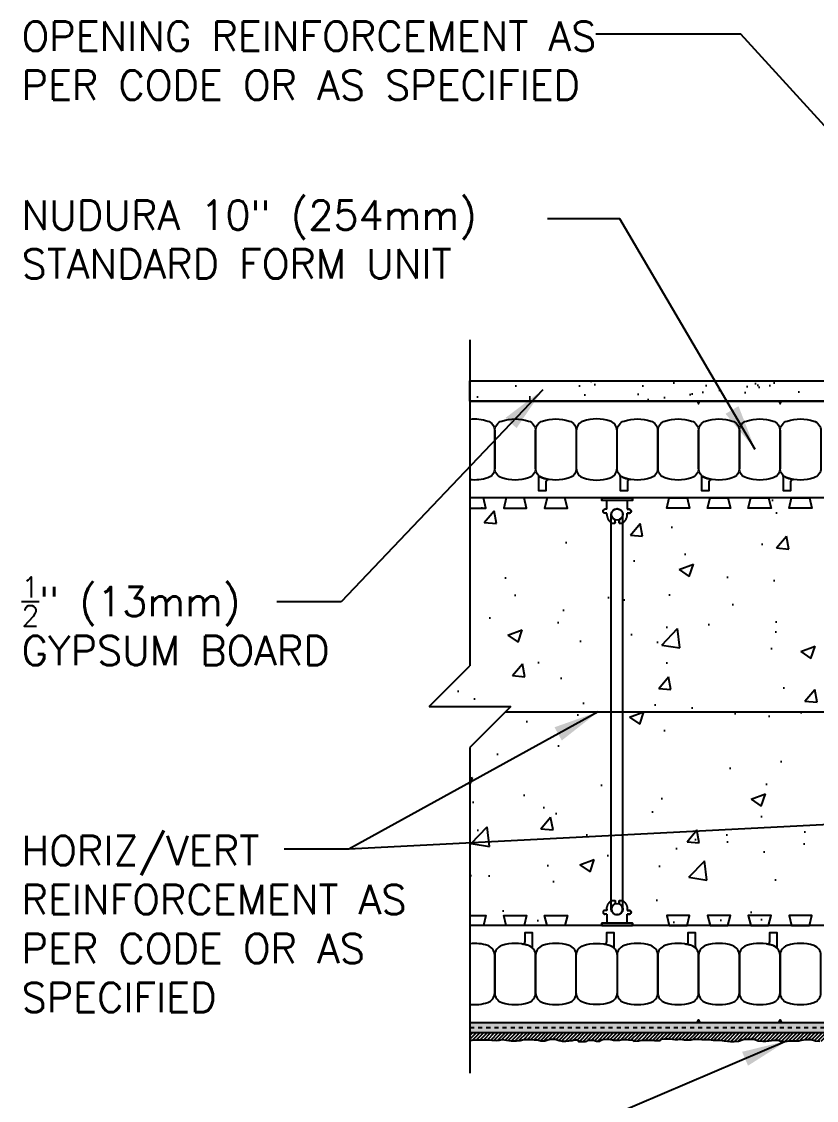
# Model space of a CAD drawing. Header units: inches. Extents: x 2946.6 to 3002.8, y 460.2 to 543.2.
# Drawn here: x 2946.62 to 2966.12, y 515.18 to 541.66 of the extents above; entities that cross this region are included whole.
import ezdxf

# ---------------------------------------------------------------- set-up
doc = ezdxf.new("R2010")
doc.units = ezdxf.units.IN
doc.header["$LTSCALE"] = 0.5
doc.header["$MEASUREMENT"] = 0
doc.linetypes.add('DASHED2', pattern=[0.375, 0.25, -0.125])
doc.layers.get('0').update_dxf_attribs({"linetype": 'CONTINUOUS'})
for name, color, linetype in [('HATCH', 12, 'CONTINUOUS'), ('line25', 2, 'CONTINUOUS'), ('LINE50', 5, 'CONTINUOUS'), ('LINE65', 3, 'CONTINUOUS'), ('LINE9', 9, 'CONTINUOUS'), ('TEXT', 4, 'CONTINUOUS')]:
    doc.layers.add(name, color=color, linetype=linetype)
doc.styles.add('DIM', font='romans.shx', dxfattribs={"width": 0.7})
doc.styles.get("Standard").update_dxf_attribs({"font": 'romans.shx'})
doc.dimstyles.new('ext_12', dxfattribs={"dimscale": 12, "dimtxt": 0.09375, "dimasz": 0.09375, "dimexe": 0.09375, "dimexo": 0.0625, "dimgap": 0.0625, "dimtad": 1, "dimdec": 1, "dimzin": 3, "dimdsep": 46, "dimlunit": 4, "dimtxsty": 'DIM', "dimcen": 0.09, "dimdle": 0.09375, "dimclrt": 4, "dimadec": 0, "dimazin": 0, "dimtfac": 1, "dimtdec": 1, "dimtmove": 2, "dimatfit": 3, "dimfxl": 0, "dimfrac": 2, "dimtolj": 1, "dimtzin": 0, "dimarcsym": 0})

# ---------------------------------------------------------------- blocks, each defined once
blk = doc.blocks.new('Connector')
blk.add_point((0.271, 0))
at = {"layer": 'LINE9'}
for p, q in [((0, 0.375), (0, -0.375)), ((0.062, -0.375), (0.062, 0.375)), ((0.281, 0.25), (0.062, 0.25))]:
    blk.add_line(p, q, dxfattribs=at)
for points, weights in [([(0.007, 0.375), (0.004, 0.375), (0, 0.375)], [1, 0.972587069138, 0.950305488115]), ([(0.327, 0.343), (0.308, 0.343), (0.281, 0.317), (0.281, 0.297)], [1, 0.85355339, 0.85355339, 1]), ([(0.328, 0.343), (0.327, 0.343), (0.327, 0.343)], [1, 0.70710678, 1]), ([(0.375, 0.297), (0.375, 0.317), (0.348, 0.343), (0.329, 0.343)], [1, 0.85355339, 0.85355339, 1]), ([(0.406, 0.25), (0.546, 0.25), (0.619, 0.131)], [0.958404415409, 0.794674173519, 0.864651571113]), ([(0.619, 0.052), (0.612, 0.049), (0.604, 0.049)], [0.83615024178, 0.892081430621, 1]), ([(0.619, -0.131), (0.546, -0.25), (0.406, -0.25)], [0.864651574428, 0.794674169686, 0.958404415195]), ([(0.604, -0.049), (0.612, -0.049), (0.619, -0.052)], [1, 0.89208144177, 0.836150253337]), ([(0, -0.375), (0.004, -0.375), (0.007, -0.375)], [0.950305488115, 0.972587069138, 1]), ([(0.281, -0.297), (0.281, -0.317), (0.308, -0.343), (0.327, -0.343)], [1, 0.85355339, 0.85355339, 1]), ([(0.327, -0.343), (0.281, -0.343), (0.281, -0.297)], [1, 0.70710678, 1]), ([(0.329, -0.343), (0.348, -0.343), (0.375, -0.317), (0.375, -0.297)], [1, 0.85355339, 0.85355339, 1]), ([(0.375, -0.297), (0.375, -0.343), (0.329, -0.343)], [1, 0.70710678, 1])]:
    blk.add_rational_spline(points, weights, degree=2, dxfattribs=at)
for points, degree in [([(0, 0.375), (0.002, 0.375), (0.005, 0.375), (0.007, 0.375)], 3), ([(0.007, 0.375), (0.021, 0.375), (0.051, 0.375), (0.062, 0.375), (0.062, 0.375)], 3), ([(0.281, 0.25), (0.281, 0.297)], 1), ([(0.327, 0.343), (0.327, 0.343), (0.328, 0.343), (0.328, 0.343)], 3), ([(0.328, 0.343), (0.329, 0.343), (0.329, 0.343), (0.329, 0.343)], 3), ([(0.375, 0.25), (0.375, 0.297)], 1), ([(0.406, 0.25), (0.375, 0.25)], 1), ([(0.406, 0.25), (0.406, 0.25)], 1), ([(0.406, 0.25), (0.406, 0.25)], 1), ([(0.406, 0.25), (0.406, 0.25)], 1), ([(0.406, 0.25), (0.406, 0.25)], 1), ([(0.406, 0.25), (0.406, 0.25)], 1), ([(0.406, 0.25), (0.406, 0.25)], 1), ([(0.406, 0.25), (0.406, 0.25)], 1), ([(0.406, 0.25), (0.406, 0.25)], 1), ([(0.406, 0.25), (0.406, 0.25)], 1), ([(0.406, 0.25), (0.406, 0.25)], 1), ([(0.406, 0.25), (0.406, 0.25)], 1), ([(0.406, 0.25), (0.406, 0.25)], 1), ([(0.406, 0.25), (0.406, 0.25)], 1), ([(0.406, 0.25), (0.406, 0.25)], 1), ([(0.406, 0.25), (0.406, 0.25)], 1), ([(0.406, 0.25), (0.406, 0.25)], 1), ([(0.406, 0.25), (0.406, 0.25)], 1), ([(0.406, 0.25), (0.406, 0.25)], 1), ([(0.406, 0.25), (0.406, 0.25)], 1), ([(0.406, 0.25), (0.406, 0.25)], 1), ([(0.406, 0.25), (0.406, 0.25)], 1), ([(0.406, 0.25), (0.406, 0.25)], 1), ([(0.406, 0.25), (0.406, 0.25)], 1), ([(0.406, 0.25), (0.406, 0.25)], 1), ([(0.604, 0.049), (0.532, 0.049)], 1), ([(0.532, 0.049), (0.532, 0.049)], 1), ([(0.532, 0.049), (0.532, 0.049)], 1), ([(0.532, 0.049), (0.532, 0.049)], 1), ([(0.532, 0.049), (0.532, 0.049)], 1), ([(0.532, 0.049), (0.532, 0.049)], 1), ([(0.532, 0.049), (0.532, 0.049)], 1), ([(0.532, 0.049), (0.532, 0.049)], 1), ([(0.532, 0.049), (0.532, 0.049)], 1), ([(0.532, 0.049), (0.532, 0.049)], 1), ([(0.532, 0.049), (0.532, 0.049)], 1), ([(0.604, 0.049), (0.609, 0.049), (0.614, 0.05), (0.619, 0.052)], 3), ([(0.604, 0.049), (0.604, 0.049)], 1), ([(0.604, 0.049), (0.604, 0.049)], 1), ([(0.604, 0.049), (0.604, 0.049)], 1), ([(0.604, 0.049), (0.604, 0.049)], 1), ([(0.619, 0.131), (0.619, 0.052)], 1), ([(0.619, 0.131), (0.619, 0.131)], 1), ([(0.619, 0.131), (0.619, 0.131)], 1), ([(0.619, 0.131), (0.619, 0.131)], 1), ([(0.619, 0.131), (0.619, 0.131)], 1), ([(0.062, -0.25), (0.281, -0.25)], 1), ([(0.281, -0.297), (0.281, -0.25)], 1), ([(0.281, -0.25), (0.281, -0.297)], 1), ([(0.375, -0.25), (0.375, -0.297)], 1), ([(0.375, -0.297), (0.375, -0.25)], 1), ([(0.406, -0.25), (0.375, -0.25)], 1), ([(0.406, -0.25), (0.406, -0.25)], 1), ([(0.406, -0.25), (0.406, -0.25)], 1), ([(0.406, -0.25), (0.406, -0.25)], 1), ([(0.406, -0.25), (0.406, -0.25)], 1), ([(0.406, -0.25), (0.406, -0.25)], 1), ([(0.406, -0.25), (0.406, -0.25)], 1), ([(0.406, -0.25), (0.406, -0.25)], 1), ([(0.406, -0.25), (0.406, -0.25)], 1), ([(0.406, -0.25), (0.406, -0.25)], 1), ([(0.406, -0.25), (0.406, -0.25)], 1), ([(0.406, -0.25), (0.406, -0.25)], 1), ([(0.532, -0.049), (0.604, -0.049)], 1), ([(0.604, -0.049), (0.58, -0.049), (0.556, -0.049), (0.532, -0.049)], 3), ([(0.532, -0.049), (0.532, -0.049)], 1), ([(0.532, -0.049), (0.532, -0.049)], 1), ([(0.532, -0.049), (0.532, -0.049)], 1), ([(0.532, -0.049), (0.532, -0.049)], 1), ([(0.619, -0.052), (0.614, -0.05), (0.609, -0.049), (0.604, -0.049)], 3), ([(0.604, -0.049), (0.604, -0.049)], 1), ([(0.604, -0.049), (0.604, -0.049)], 1), ([(0.604, -0.049), (0.604, -0.049)], 1), ([(0.604, -0.049), (0.604, -0.049)], 1), ([(0.604, -0.049), (0.604, -0.049)], 1), ([(0.604, -0.049), (0.604, -0.049)], 1), ([(0.604, -0.049), (0.604, -0.049)], 1), ([(0.604, -0.049), (0.604, -0.049)], 1), ([(0.619, -0.052), (0.619, -0.131)], 1), ([(0.619, -0.131), (0.619, -0.131)], 1), ([(0.619, -0.131), (0.619, -0.131)], 1), ([(0.619, -0.131), (0.619, -0.131)], 1), ([(0.619, -0.131), (0.619, -0.131)], 1), ([(0.007, -0.375), (0.005, -0.375), (0.002, -0.375), (0, -0.375)], 3), ([(0.062, -0.375), (0.062, -0.375), (0.051, -0.375), (0.021, -0.375), (0.007, -0.375)], 3), ([(0.328, -0.343), (0.328, -0.343), (0.327, -0.343), (0.327, -0.343)], 3), ([(0.329, -0.343), (0.329, -0.343), (0.329, -0.343), (0.328, -0.343)], 3)]:
    blk.add_open_spline(points, degree=degree, dxfattribs=at)
for points, weights, knots in [([(0.062, 0.375), (0.062, 0.375), (0.046, 0.375), (0.03, 0.375), (0.007, 0.375)], [0.868718858569, 0.861102746415, 1, 0.861102734288, 0.868718859898], [0, 0, 0, 0.5, 0.5, 1, 1, 1]), ([(0.532, 0.049), (0.472, 0.203), (0.333, 0.113), (0.157, 0), (0.333, -0.113), (0.472, -0.203), (0.532, -0.049)], [0.899508922286, 0.599718215298, 1, 0.54226024, 1, 0.599718224335, 0.899508908749], [0, 0, 0, 0.318112, 0.318112, 0.681888, 0.681888, 1, 1, 1]), ([(0.007, -0.375), (0.03, -0.375), (0.046, -0.375), (0.062, -0.375), (0.062, -0.375)], [0.868718859319, 0.861102739573, 1, 0.861102742958, 0.868718858948], [0, 0, 0, 0.5, 0.5, 1, 1, 1])]:
    blk.add_rational_spline(points, weights, degree=2, knots=knots, dxfattribs=at)

msp = doc.modelspace()

# ---------------------------------------------------------------- hatches: boundary and pattern name
at = {"layer": 'HATCH'}
h = msp.add_hatch(dxfattribs=at)
h.set_pattern_fill('AR-SAND', color=256, scale=0.5)
h.set_pattern_definition([(37.5, (78.32865, 45.29554), (-0.03149668, 0.96341188), [0, -0.76, 0, -0.85, 0, -0.8125]), (7.5, (78.3287, 45.2955), (0.88488835, 1.41107303), [0, -0.41, 0, -0.685, 0, -0.2625]), (327.5, (77.71365, 45.29554), (1.55707093, 0.00282953), [0, -0.25, 0, -0.9, 0, -1.175]), (317.5, (77.7137, 45.2955), (1.5030633, 0.4388378), [0, -0.125, 0, -0.59, 0, -0.675])])
h.paths.add_polyline_path([(2981.378, 532.849), (2957.618, 532.849), (2957.618, 532.349), (2981.378, 532.349)])
h.paths.add_polyline_path([(2981.878, 532.849), (2981.378, 532.849), (2981.378, 532.349), (2981.378, 528.859), (2981.378, 523.974), (2981.878, 523.974)])
h = msp.add_hatch(dxfattribs=at)
h.set_pattern_fill('AR-CONC', color=256, scale=0.5)
h.set_pattern_definition([(50, (0, 0), (3.586301, -0.3137607), [0.375, -4.125]), (355, (0, 0), (-0.6937567, 3.7609607), [0.3, -3.3]), (100.45144, (0.299, -0.026), (2.8925442, 3.4472), [0.318701, -3.5057106]), (46.1842, (0, 1), (5.3362067, -0.8275964), [0.5625, -6.1875]), (96.63564, (0.4447, 0.931), (4.67331, 4.870593), [0.478052, -5.258569]), (351.18416, (0, 1), (4.67331, 4.870593), [0.45, -4.95]), (21, (0.5, 0.75), (2.9845353, -2.0130945), [0.375, -4.125]), (326, (0.5, 0.75), (1.2165767, 3.6257502), [0.3, -3.3]), (71.45144, (0.7487, 0.5822), (4.201112, 1.6126558), [0.318701, -3.5057106]), (37.5, (0, 0), (0.0607993, 1.66446927), [0, -3.26, 0, -3.35, 0, -3.3125]), (7.5, (0, 0), (1.3153477, 1.9720586), [0, -1.91, 0, -3.185, 0, -1.2625]), (327.5, (-1.115, 0), (2.6691122, -0.11277436), [0, -1.25, 0, -3.9, 0, -5.175]), (317.5, (-1.615, 0), (2.9159308, 0.500525), [0, -1.625, 0, -2.59, 0, -3.675])])
h.paths.add_polyline_path([(2957.618, 529.974), (2960.852, 529.974), (2961.086, 529.361), (2961.086, 520.087), (2960.852, 519.474), (2957.618, 519.474), (2957.618, 523.849), (2958.618, 524.849), (2956.618, 524.849), (2957.618, 525.849)])
h.paths.add_polyline_path([(2961.602, 529.974), (2968.852, 529.974), (2969.086, 529.361), (2969.086, 520.087), (2968.852, 519.474), (2961.602, 519.474), (2961.368, 520.087), (2961.368, 529.361)])
h.paths.add_polyline_path([(2969.602, 529.974), (2976.852, 529.974), (2977.086, 529.361), (2977.086, 520.087), (2976.852, 519.474), (2969.602, 519.474), (2969.368, 520.087), (2969.368, 529.361)])
h.paths.add_polyline_path([(2977.602, 529.974), (2979.727, 529.974), (2979.727, 519.474), (2977.602, 519.474), (2977.368, 520.087), (2977.368, 529.361)])
h = msp.add_hatch(dxfattribs=at)
h.set_pattern_fill('AR-SAND', color=256, scale=0.05)
h.set_pattern_definition([(37.5, (294.778974, 17.7884), (-0.003149668, 0.0963411885), [0, -0.076, 0, -0.085, 0, -0.08125]), (7.5, (294.77897, 17.7884), (0.088488835, 0.141107303), [0, -0.041, 0, -0.0685, 0, -0.02625]), (327.5, (294.717474, 17.7884), (0.155707093, 0.0002829527), [0, -0.025, 0, -0.09, 0, -0.1175]), (317.5, (294.71747, 17.7884), (0.15030633, 0.043883778), [0, -0.0125, 0, -0.059, 0, -0.0675])])
h.paths.add_polyline_path([(2980.847, 517.099), (2976.751, 517.099), (2976.751, 516.974), (2980.847, 516.974)])
h.paths.add_polyline_path([(2981.097, 515.124), (2980.847, 515.124), (2980.847, 519.974), (2981.097, 519.974)])
h.paths.add_polyline_path([(2976.751, 515.374), (2981.097, 515.374), (2981.097, 515.124), (2976.751, 515.124)])
h.paths.add_polyline_path([(2976.501, 516.849), (2976.751, 516.849), (2976.751, 515.124), (2976.501, 515.124)])
h.paths.add_polyline_path([(2957.618, 517.099), (2976.751, 517.099), (2976.751, 516.849), (2957.618, 516.849)])
h.paths.add_polyline_path([(2980.847, 515.374), (2981.097, 515.374), (2981.097, 515.124), (2980.847, 515.124)], flags=16)
h = msp.add_hatch(dxfattribs=at)
h.set_pattern_fill('ANSI31', color=256, scale=0.5)
h.set_pattern_definition([(45, (78.32865, 41.29554), (-0.0441941738, 0.0441941738), [])])
h.paths.add_polyline_path([(2957.618, 516.663), (2957.672, 516.666), (2957.755, 516.673), (2958.097, 516.673), (2958.158, 516.659), (2958.273, 516.655), (2958.345, 516.666), (2958.406, 516.677), (2958.511, 516.659), (2958.626, 516.645), (2958.759, 516.645), (2958.846, 516.655), (2958.943, 516.677), (2959.036, 516.681), (2959.141, 516.681), (2959.195, 516.673), (2959.278, 516.67), (2959.357, 516.648), (2959.458, 516.645), (2959.526, 516.67), (2959.609, 516.688), (2959.708, 516.691), (2959.805, 516.655), (2959.881, 516.641), (2959.971, 516.641), (2960.025, 516.644), (2960.043, 516.644), (2960.122, 516.652), (2960.147, 516.666), (2960.154, 516.67), (2960.23, 516.67), (2960.273, 516.655), (2960.28, 516.634), (2960.323, 516.63), (2960.377, 516.634), (2960.449, 516.634), (2960.485, 516.637), (2960.493, 516.648), (2960.503, 516.655), (2960.521, 516.666), (2960.651, 516.666), (2960.72, 516.641), (2960.806, 516.641), (2960.824, 516.655), (2960.853, 516.67), (2960.878, 516.68), (2960.968, 516.688), (2961.029, 516.691), (2961.065, 516.68), (2961.09, 516.677), (2961.137, 516.666), (2961.195, 516.666), (2961.296, 516.662), (2961.324, 516.67), (2961.371, 516.68), (2961.389, 516.68), (2961.508, 516.67), (2961.602, 516.666), (2961.64, 516.641), (2961.758, 516.644), (2961.838, 516.666), (2961.928, 516.666), (2962.007, 516.662), (2962.101, 516.662), (2962.147, 516.652), (2962.281, 516.655), (2962.324, 516.688), (2962.389, 516.698), (2962.515, 516.698), (2962.583, 516.688), (2962.641, 516.68), (2962.716, 516.68), (2962.795, 516.691), (2962.871, 516.67), (2963.047, 516.67), (2963.112, 516.691), (2963.231, 516.691), (2963.307, 516.677), (2963.479, 516.677), (2963.535, 516.673), (2963.586, 516.662), (2963.755, 516.659), (2963.856, 516.648), (2964.007, 516.634), (2964.097, 516.634), (2964.205, 516.637), (2964.342, 516.688), (2964.425, 516.691), (2964.594, 516.688), (2964.691, 516.644), (2964.806, 516.637), (2964.878, 516.637), (2964.947, 516.648), (2965.015, 516.655), (2965.083, 516.659), (2965.191, 516.662), (2965.249, 516.63), (2965.339, 516.63), (2965.46, 516.648), (2965.687, 516.648), (2965.741, 516.666), (2965.864, 516.677), (2965.993, 516.68), (2966.098, 516.644), (2966.202, 516.637), (2966.343, 516.644), (2966.379, 516.659), (2966.422, 516.67), (2966.501, 516.673), (2966.598, 516.673), (2966.71, 516.666), (2966.814, 516.666), (2966.868, 516.677), (2966.922, 516.695), (2966.991, 516.698), (2967.077, 516.695), (2967.192, 516.695), (2967.207, 516.652), (2967.279, 516.644), (2967.354, 516.644), (2967.394, 516.662), (2967.433, 516.68), (2967.491, 516.684), (2967.621, 516.684), (2967.707, 516.68), (2967.79, 516.677), (2967.814, 516.655), (2967.897, 516.644), (2968.113, 516.644), (2968.145, 516.652), (2968.188, 516.659), (2968.246, 516.659), (2968.358, 516.67), (2968.39, 516.634), (2968.44, 516.626), (2968.505, 516.63), (2968.52, 516.655), (2968.559, 516.673), (2968.656, 516.677), (2968.79, 516.666), (2968.822, 516.666), (2968.89, 516.652), (2968.937, 516.634), (2969.085, 516.634), (2969.117, 516.648), (2969.211, 516.662), (2969.384, 516.666), (2969.517, 516.666), (2969.607, 516.659), (2969.776, 516.724), (2969.855, 516.709), (2970.043, 516.673), (2970.172, 516.626), (2970.295, 516.587), (2970.431, 516.58), (2970.511, 516.605), (2970.622, 516.626), (2970.74, 516.652), (2970.974, 516.641), (2971.147, 516.655), (2971.197, 516.691), (2971.37, 516.691), (2971.601, 516.695), (2971.601, 516.645), (2971.712, 516.637), (2971.835, 516.637), (2971.91, 516.67), (2971.989, 516.681), (2972.126, 516.681), (2972.187, 516.663), (2972.259, 516.67), (2972.439, 516.684), (2972.558, 516.645), (2972.684, 516.645), (2972.817, 516.659), (2972.875, 516.699), (2973.013, 516.691), (2973.172, 516.677), (2973.229, 516.634), (2973.37, 516.598), (2973.539, 516.609), (2973.629, 516.634), (2973.715, 516.648), (2973.83, 516.652), (2973.91, 516.652), (2973.992, 516.67), (2974.036, 516.688), (2974.147, 516.684), (2974.259, 516.652), (2974.37, 516.645), (2974.445, 516.626), (2974.517, 516.68), (2974.603, 516.688), (2974.733, 516.67), (2974.819, 516.637), (2974.931, 516.626), (2975.035, 516.673), (2975.096, 516.691), (2975.233, 516.688), (2975.32, 516.67), (2975.359, 516.619), (2975.46, 516.619), (2975.536, 516.626), (2975.694, 516.612), (2975.762, 516.652), (2975.924, 516.652), (2975.982, 516.684), (2976.194, 516.698), (2976.245, 516.684), (2976.338, 516.68), (2976.338, 516.612), (2976.306, 516.601), (2976.292, 516.587), (2976.299, 516.536), (2976.31, 516.482), (2976.346, 516.385), (2976.364, 516.367), (2976.324, 516.27), (2976.299, 516.23), (2976.277, 516.148), (2976.284, 516.083), (2976.271, 515.945), (2976.271, 515.894), (2976.278, 515.826), (2976.289, 515.757), (2976.321, 515.732), (2976.332, 515.689), (2976.34, 515.635), (2976.321, 515.588), (2976.3, 515.559), (2976.296, 515.52), (2976.314, 515.473), (2976.304, 515.397), (2976.278, 515.322), (2976.271, 515.264), (2976.293, 515.174), (2976.314, 515.16), (2976.304, 515.088), (2976.257, 515.027), (2976.271, 514.958), (2976.304, 514.955), (2976.386, 514.965), (2976.458, 514.926), (2976.548, 514.919), (2976.624, 514.947), (2976.721, 514.951), (2976.746, 514.951), (2976.854, 514.897), (2976.934, 514.926), (2977.042, 514.944), (2977.247, 514.922), (2977.276, 514.886), (2977.362, 514.886), (2977.452, 514.901), (2977.513, 514.926), (2977.546, 514.929), (2977.632, 514.933), (2977.708, 514.926), (2977.894, 514.9), (2977.973, 514.94), (2978.106, 514.947), (2978.153, 514.911), (2978.34, 514.918), (2978.538, 514.947), (2978.592, 514.947), (2978.7, 514.915), (2978.819, 514.893), (2978.981, 514.908), (2979.067, 514.915), (2979.193, 514.936), (2979.337, 514.94), (2979.438, 514.908), (2979.586, 514.904), (2979.744, 514.926), (2979.82, 514.958), (2979.946, 514.965), (2980.036, 514.951), (2980.155, 514.951), (2980.212, 514.933), (2980.353, 514.94), (2980.471, 514.983), (2980.528, 514.943), (2980.683, 514.904), (2980.856, 514.922), (2980.932, 514.943), (2981.072, 514.94), (2981.097, 514.952), (2981.132, 514.958), (2981.232, 514.954), (2981.312, 514.972), (2981.301, 515.163), (2981.261, 515.242), (2981.236, 515.314), (2981.276, 515.386), (2981.308, 515.437), (2981.315, 515.512), (2981.279, 515.588), (2981.272, 515.638), (2981.268, 515.732), (2981.283, 515.793), (2981.29, 515.833), (2981.333, 515.986), (2981.304, 516.065), (2981.265, 516.158), (2981.261, 516.27), (2981.265, 516.346), (2981.308, 516.421), (2981.326, 516.486), (2981.308, 516.594), (2981.279, 516.666), (2981.243, 516.763), (2981.265, 516.871), (2981.265, 516.932), (2981.308, 517.012), (2981.326, 517.084), (2981.286, 517.148), (2981.279, 517.202), (2981.279, 517.289), (2981.304, 517.357), (2981.308, 517.4), (2981.294, 517.465), (2981.272, 517.501), (2981.232, 517.559), (2981.247, 517.658), (2981.272, 517.704), (2981.297, 517.776), (2981.308, 517.877), (2981.301, 517.989), (2981.265, 518.018), (2981.261, 518.075), (2981.258, 518.154), (2981.294, 518.176), (2981.341, 518.219), (2981.344, 518.32), (2981.294, 518.381), (2981.265, 518.417), (2981.24, 518.486), (2981.24, 518.525), (2981.236, 518.572), (2981.204, 518.597), (2981.182, 518.619), (2981.157, 518.644), (2981.125, 518.676), (2981.105, 518.701), (2981.101, 518.707), (2981.097, 518.718), (2981.097, 515.124), (2976.501, 515.124), (2976.501, 516.849), (2957.618, 516.849)])

# ---------------------------------------------------------------- linework, layer by layer
at = {"layer": 'line25'}
for p, q in [((2979.727, 529.974), (2957.618, 529.974)), ((2980.847, 519.474), (2957.618, 519.474))]:
    msp.add_line(p, q, dxfattribs=at)
for points in [[(2957.618, 529.724), (2958.008, 529.724), (2957.946, 529.974), (2957.618, 529.974)], [(2957.618, 519.724), (2958.008, 519.724), (2957.946, 519.474), (2957.618, 519.474)]]:
    msp.add_lwpolyline(points, dxfattribs=at)
for points in [[(2958.508, 529.974), (2958.446, 529.724), (2959.008, 529.724), (2958.946, 529.974)], [(2959.508, 529.974), (2959.446, 529.724), (2960.008, 529.724), (2959.946, 529.974)], [(2962.946, 529.974), (2963.008, 529.724), (2962.446, 529.724), (2962.508, 529.974)], [(2963.946, 529.974), (2964.008, 529.724), (2963.446, 529.724), (2963.508, 529.974)], [(2964.946, 529.974), (2965.008, 529.724), (2964.446, 529.724), (2964.508, 529.974)], [(2965.946, 529.974), (2966.008, 529.724), (2965.446, 529.724), (2965.508, 529.974)], [(2958.508, 519.474), (2958.446, 519.724), (2959.008, 519.724), (2958.946, 519.474)], [(2959.508, 519.474), (2959.446, 519.724), (2960.008, 519.724), (2959.946, 519.474)], [(2962.946, 519.474), (2963.008, 519.724), (2962.446, 519.724), (2962.508, 519.474)], [(2963.946, 519.474), (2964.008, 519.724), (2963.446, 519.724), (2963.508, 519.474)], [(2964.946, 519.474), (2965.008, 519.724), (2964.446, 519.724), (2964.508, 519.474)], [(2965.946, 519.474), (2966.008, 519.724), (2965.446, 519.724), (2965.508, 519.474)]]:
    msp.add_lwpolyline(points, close=True, dxfattribs=at)
at = {"layer": 'LINE50'}
for p, q in [((2957.618, 532.349), (2979.727, 532.349)), ((2957.618, 517.099), (2980.847, 517.099))]:
    msp.add_line(p, q, dxfattribs=at)
at = {"layer": 'LINE50', "linetype": 'DASHED2', "ltscale": 0.5}
msp.add_line((2957.618, 516.974), (2976.564, 516.974), dxfattribs=at)
at = {"layer": 'LINE65', "flags": 128}
msp.add_lwpolyline([(2958.493, 524.724), (2978.227, 524.724)], dxfattribs=at)
at = {"layer": 'LINE9'}
for p, q in [((2957.618, 533.849), (2957.618, 525.849)), ((2957.618, 532.849), (2981.878, 532.849)), ((2961.086, 519.88), (2961.086, 529.568)), ((2961.368, 519.88), (2961.368, 529.568)), ((2956.618, 524.849), (2957.618, 525.849)), ((2956.618, 524.849), (2958.618, 524.849)), ((2958.618, 524.849), (2957.618, 523.849)), ((2957.618, 523.849), (2957.618, 515.849)), ((2957.618, 516.849), (2976.501, 516.849))]:
    msp.add_line(p, q, dxfattribs=at)
for points in [[(2957.618, 532.849), (2981.378, 532.849), (2981.378, 532.349), (2957.618, 532.349)], [(2963.196, 532.349), (2963.227, 532.284), (2963.258, 532.349)], [(2965.196, 532.349), (2965.227, 532.284), (2965.258, 532.349)], [(2963.196, 517.099), (2963.227, 517.163), (2963.258, 517.099)], [(2965.196, 517.099), (2965.227, 517.163), (2965.258, 517.099)]]:
    msp.add_lwpolyline(points, close=True, dxfattribs=at)
for points in [[(2957.618, 531.906, -0.104348), (2958.054, 531.86, -0.325305), (2958.227, 531.622), (2958.227, 530.701, -0.325305), (2958.054, 530.463, -0.104348), (2957.618, 530.417, -0.104348)], [(2957.618, 517.542, 0.104348), (2958.054, 517.588, 0.325305), (2958.227, 517.826), (2958.227, 518.747, 0.325305), (2958.054, 518.985, 0.104348), (2957.618, 519.031, 0.104348)]]:
    msp.add_lwpolyline(points, format="xyb", dxfattribs=at)
for points in [[(2959.054, 530.463, -0.157671), (2958.4, 530.463, -0.325305), (2958.227, 530.701), (2958.227, 531.622, -0.325305), (2958.4, 531.86, -0.157671), (2959.054, 531.86, -0.325305), (2959.227, 531.622), (2959.227, 530.701, -0.325305)], [(2960.054, 530.463, -0.157671), (2959.4, 530.463, -0.325305), (2959.227, 530.701), (2959.227, 531.622, -0.325305), (2959.4, 531.86, -0.157671), (2960.054, 531.86, -0.325305), (2960.227, 531.622), (2960.227, 530.701, -0.325305)], [(2960.4, 530.463, 0.157671), (2961.054, 530.463, 0.325305), (2961.227, 530.701), (2961.227, 531.622, 0.325305), (2961.054, 531.86, 0.157671), (2960.4, 531.86, 0.325305), (2960.227, 531.622), (2960.227, 530.701, 0.325305)], [(2962.054, 530.463, -0.157671), (2961.4, 530.463, -0.325305), (2961.227, 530.701), (2961.227, 531.622, -0.325305), (2961.4, 531.86, -0.157671), (2962.054, 531.86, -0.325305), (2962.227, 531.622), (2962.227, 530.701, -0.325305)], [(2963.054, 530.463, -0.157671), (2962.4, 530.463, -0.325305), (2962.227, 530.701), (2962.227, 531.622, -0.325305), (2962.4, 531.86, -0.157671), (2963.054, 531.86, -0.325305), (2963.227, 531.622), (2963.227, 530.701, -0.325305)], [(2964.054, 530.463, -0.157671), (2963.4, 530.463, -0.325305), (2963.227, 530.701), (2963.227, 531.622, -0.325305), (2963.4, 531.86, -0.157671), (2964.054, 531.86, -0.325305), (2964.227, 531.622), (2964.227, 530.701, -0.325305)], [(2965.054, 530.463, -0.157671), (2964.4, 530.463, -0.325305), (2964.227, 530.701), (2964.227, 531.622, -0.325305), (2964.4, 531.86, -0.157671), (2965.054, 531.86, -0.325305), (2965.227, 531.622), (2965.227, 530.701, -0.325305)], [(2966.054, 530.463, -0.157671), (2965.4, 530.463, -0.325305), (2965.227, 530.701), (2965.227, 531.622, -0.325305), (2965.4, 531.86, -0.157671), (2966.054, 531.86, -0.325305), (2966.227, 531.622), (2966.227, 530.701, -0.325305)], [(2959.4, 530.463, 0.037267), (2959.554, 530.426, 0.463036), (2959.481, 530.364), (2959.481, 530.142), (2959.31, 530.142), (2959.31, 530.488, 0.189002), (2959.294, 530.531, 0.128407)], [(2961.4, 530.463, 0.037267), (2961.554, 530.426, 0.463036), (2961.481, 530.364), (2961.481, 530.142), (2961.31, 530.142), (2961.31, 530.488, 0.189002), (2961.294, 530.531, 0.128407)], [(2963.4, 530.463, 0.037267), (2963.554, 530.426, 0.463036), (2963.481, 530.364), (2963.481, 530.142), (2963.31, 530.142), (2963.31, 530.488, 0.189002), (2963.294, 530.531, 0.128407)], [(2965.4, 530.463, 0.037267), (2965.554, 530.426, 0.463036), (2965.481, 530.364), (2965.481, 530.142), (2965.31, 530.142), (2965.31, 530.488, 0.189002), (2965.294, 530.531, 0.128407)], [(2959.054, 518.985, 0.037267), (2958.9, 519.022, 0.463036), (2958.973, 519.084), (2958.973, 519.305), (2959.144, 519.305), (2959.144, 518.959, 0.189002), (2959.16, 518.917, 0.128407)], [(2961.054, 518.985, 0.037267), (2960.9, 519.022, 0.463036), (2960.973, 519.084), (2960.973, 519.305), (2961.144, 519.305), (2961.144, 518.959, 0.189002), (2961.16, 518.917, 0.128407)], [(2963.054, 518.985, 0.037267), (2962.9, 519.022, 0.463036), (2962.973, 519.084), (2962.973, 519.305), (2963.144, 519.305), (2963.144, 518.959, 0.189002), (2963.16, 518.917, 0.128407)], [(2965.054, 518.985, 0.037267), (2964.9, 519.022, 0.463036), (2964.973, 519.084), (2964.973, 519.305), (2965.144, 519.305), (2965.144, 518.959, 0.189002), (2965.16, 518.917, 0.128407)], [(2959.054, 518.985, 0.157671), (2958.4, 518.985, 0.325305), (2958.227, 518.747), (2958.227, 517.826, 0.325305), (2958.4, 517.588, 0.157671), (2959.054, 517.588, 0.325305), (2959.227, 517.826), (2959.227, 518.747, 0.325305)], [(2960.054, 518.985, 0.157671), (2959.4, 518.985, 0.325305), (2959.227, 518.747), (2959.227, 517.826, 0.325305), (2959.4, 517.588, 0.157671), (2960.054, 517.588, 0.325305), (2960.227, 517.826), (2960.227, 518.747, 0.325305)], [(2960.4, 518.985, -0.157671), (2961.054, 518.985, -0.325305), (2961.227, 518.747), (2961.227, 517.826, -0.325305), (2961.054, 517.588, -0.157671), (2960.4, 517.588, -0.325305), (2960.227, 517.826), (2960.227, 518.747, -0.325305)], [(2962.054, 518.985, 0.157671), (2961.4, 518.985, 0.325305), (2961.227, 518.747), (2961.227, 517.826, 0.325305), (2961.4, 517.588, 0.157671), (2962.054, 517.588, 0.325305), (2962.227, 517.826), (2962.227, 518.747, 0.325305)], [(2963.054, 518.985, 0.157671), (2962.4, 518.985, 0.325305), (2962.227, 518.747), (2962.227, 517.826, 0.325305), (2962.4, 517.588, 0.157671), (2963.054, 517.588, 0.325305), (2963.227, 517.826), (2963.227, 518.747, 0.325305)], [(2964.054, 518.985, 0.157671), (2963.4, 518.985, 0.325305), (2963.227, 518.747), (2963.227, 517.826, 0.325305), (2963.4, 517.588, 0.157671), (2964.054, 517.588, 0.325305), (2964.227, 517.826), (2964.227, 518.747, 0.325305)], [(2965.054, 518.985, 0.157671), (2964.4, 518.985, 0.325305), (2964.227, 518.747), (2964.227, 517.826, 0.325305), (2964.4, 517.588, 0.157671), (2965.054, 517.588, 0.325305), (2965.227, 517.826), (2965.227, 518.747, 0.325305)], [(2966.054, 518.985, 0.157671), (2965.4, 518.985, 0.325305), (2965.227, 518.747), (2965.227, 517.826, 0.325305), (2965.4, 517.588, 0.157671), (2966.054, 517.588, 0.325305), (2966.227, 517.826), (2966.227, 518.747, 0.325305)]]:
    msp.add_lwpolyline(points, format="xyb", close=True, dxfattribs=at)
msp.add_lwpolyline([(2957.614, 516.663), (2957.672, 516.666), (2957.755, 516.673), (2957.819, 516.673), (2957.884, 516.673), (2957.985, 516.673), (2958.097, 516.673), (2958.158, 516.659), (2958.273, 516.655), (2958.345, 516.666), (2958.406, 516.677), (2958.511, 516.659), (2958.626, 516.645), (2958.759, 516.645), (2958.846, 516.655), (2958.943, 516.677), (2959.036, 516.681), (2959.141, 516.681), (2959.195, 516.673), (2959.278, 516.67), (2959.357, 516.648), (2959.458, 516.645), (2959.526, 516.67), (2959.609, 516.688), (2959.708, 516.691), (2959.805, 516.655), (2959.881, 516.641), (2959.971, 516.641), (2960.025, 516.644), (2960.043, 516.644), (2960.122, 516.652), (2960.147, 516.666), (2960.154, 516.67), (2960.23, 516.67), (2960.273, 516.655), (2960.28, 516.634), (2960.323, 516.63), (2960.377, 516.634), (2960.431, 516.634), (2960.449, 516.634), (2960.485, 516.637), (2960.493, 516.648), (2960.503, 516.655), (2960.521, 516.666), (2960.633, 516.666), (2960.651, 516.666), (2960.72, 516.641), (2960.77, 516.641), (2960.806, 516.641), (2960.824, 516.655), (2960.853, 516.67), (2960.878, 516.68), (2960.968, 516.688), (2961.029, 516.691), (2961.065, 516.68), (2961.09, 516.677), (2961.137, 516.666), (2961.195, 516.666), (2961.296, 516.662), (2961.324, 516.67), (2961.371, 516.68), (2961.389, 516.68), (2961.508, 516.67), (2961.602, 516.666), (2961.64, 516.641), (2961.758, 516.644), (2961.838, 516.666), (2961.928, 516.666), (2962.007, 516.662), (2962.101, 516.662), (2962.147, 516.652), (2962.281, 516.655), (2962.324, 516.688), (2962.389, 516.698), (2962.515, 516.698), (2962.583, 516.688), (2962.641, 516.68), (2962.716, 516.68), (2962.795, 516.691), (2962.871, 516.67), (2962.936, 516.67), (2963.047, 516.67), (2963.112, 516.691), (2963.231, 516.691), (2963.307, 516.677), (2963.393, 516.677), (2963.479, 516.677), (2963.535, 516.673), (2963.586, 516.662), (2963.755, 516.659), (2963.856, 516.648), (2964.007, 516.634), (2964.097, 516.634), (2964.205, 516.637), (2964.342, 516.688), (2964.425, 516.691), (2964.594, 516.688), (2964.691, 516.644), (2964.806, 516.637), (2964.878, 516.637), (2964.947, 516.648), (2965.015, 516.655), (2965.083, 516.659), (2965.191, 516.662), (2965.249, 516.63), (2965.339, 516.63), (2965.46, 516.648), (2965.687, 516.648), (2965.741, 516.666), (2965.864, 516.677), (2965.993, 516.68), (2966.098, 516.644), (2966.202, 516.637)], dxfattribs=at)
for centre in [(2961.227, 529.568), (2961.227, 529.568), (2961.227, 519.88), (2961.227, 519.88)]:
    msp.add_circle(centre, 0.141, dxfattribs=at)

# ---------------------------------------------------------------- block references
at = {"xscale": -1, "rotation": 90}
msp.add_blockref('Connector', (2961.227, 529.974), dxfattribs=at)
at = {"rotation": 90}
msp.add_blockref('Connector', (2961.227, 519.474), dxfattribs=at)

# ---------------------------------------------------------------- texts
at = {"layer": 'TEXT', "char_height": 0.72}
for s, insert, width, attachment_point in [('OPENING REINFORCEMENT AS PER CODE OR AS SPECIFIED', (2946.618, 541.664), 15.35302, 1), ('\\A1;NUDURA 10" (254mm) STANDARD FORM UNIT', (2946.618, 536.315), 13.87171, 4), ('\\A1;{\\H0.7x;\\S1/2;}" (13mm) GYPSUM BOARD', (2946.618, 526.949), 10.53123, 4), ('HORIZ/VERT REINFORCEMENT AS PER CODE OR AS SPECIFIED', (2946.618, 519.514), 10.53123, 4)]:
    msp.add_mtext(s, dxfattribs=dict(at, insert=insert, width=width, attachment_point=attachment_point))

# ---------------------------------------------------------------- leaders
at = {"layer": 'TEXT'}
for points in [[(2978.04, 526.253), (2964.26, 541.354), (2960.709, 541.354)], [(2964.618, 531.161), (2961.292, 536.82), (2959.519, 536.82)], [(2959.402, 532.628), (2954.461, 527.424), (2952.878, 527.424)], [(2960.767, 524.724), (2954.644, 521.35), (2953.06, 521.35)], [(2970.561, 522.169), (2954.644, 521.35), (2953.06, 521.35)], [(2980.045, 522.347), (2962.653, 508.665), (2961.069, 508.665)], [(2965.402, 516.648), (2957.279, 513.186), (2955.695, 513.186)], [(2977.63, 515.881), (2963.963, 504.02), (2962.379, 504.02)]]:
    msp.add_leader(points, dimstyle='ext_12', override={"dimgap": 0.0625, "dimtad": 0}, dxfattribs=at)

doc.saveas('drawing.dxf')
